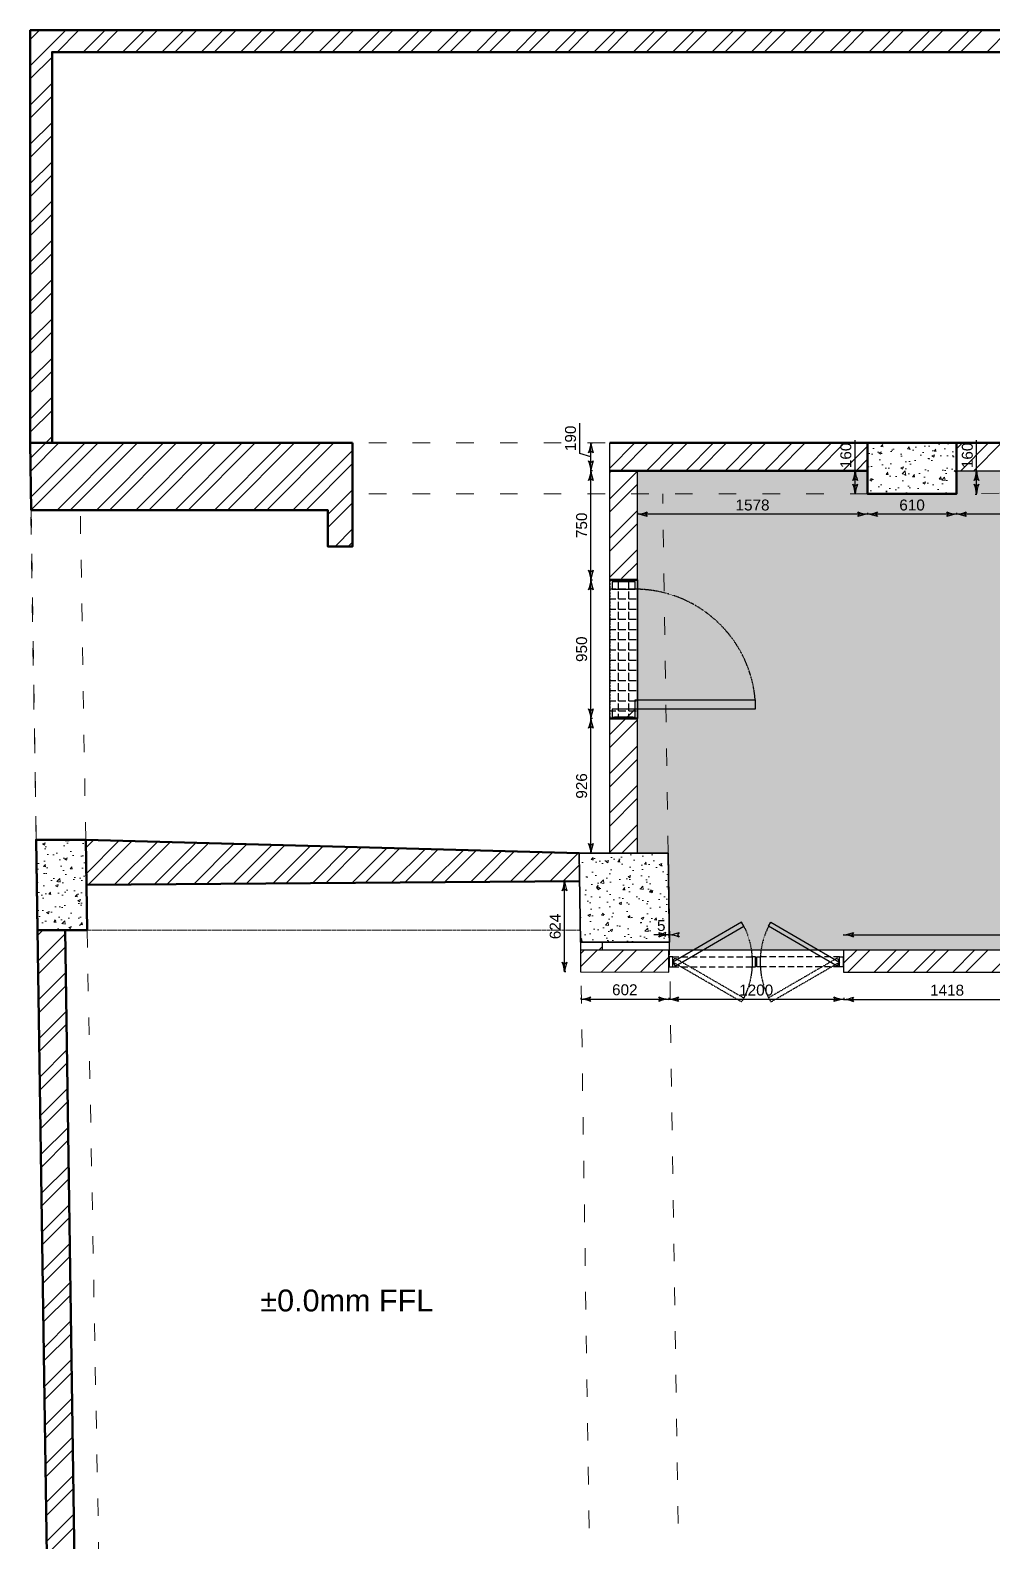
# Model space of a CAD drawing. Header units: millimetres. Extents: x 68727 to 319899, y -4876 to 265722.
# Drawn here: x 183094 to 189694, y 72182 to 82553 of the extents above; entities that cross this region are included whole.
import ezdxf

# ---------------------------------------------------------------- set-up
doc = ezdxf.new("R2010")
doc.units = ezdxf.units.MM
for name, pattern in [('ACAD_ISO02W100', [15, 12, -3]), ('ACAD_ISO03W100', [30, 12, -18]), ('HIDDEN', [9.525, 6.35, -3.175]), ('HIDDEN2', [0.1875, 0.125, -0.0625]), ('HIDDEN4', [0.09375, 0.0625, -0.03125]), ('JIS_02_1.2', [2.5, 1.25, -1.25]), ('WALL', [21, 12, -3, 0, -3, 0, -3])]:
    doc.linetypes.add(name, pattern=pattern)
for name, color, linetype in [('Dimensions', 172, 'Continuous'), ('Door', 23, 'Continuous'), ('POLY', 6, 'Continuous')]:
    doc.layers.add(name, color=color, linetype=linetype)
doc.layers.add('Furnitures', color=7, linetype='Continuous', lineweight=25, true_color=0x753b00)
for name, color, linetype, lineweight in [('HACH', 252, 'Continuous', 13), ('hidden line', 251, 'JIS_02_1.2', 20), ('LS_DR_Plan Beam', 9, 'HIDDEN', 0), ('LS_DR_Wall', 7, 'Continuous', 35), ('wall', 5, 'Continuous', 30), ('wall1', 2, 'WALL', 25)]:
    doc.layers.add(name, color=color, linetype=linetype, lineweight=lineweight)
doc.styles.get("Standard").update_dxf_attribs({"font": 'arial.ttf'})
doc.dimstyles.new('SC-25', dxfattribs={"dimtxt": 75, "dimasz": 0.4, "dimexe": 1, "dimexo": 100, "dimgap": 25, "dimtad": 1, "dimdec": 0, "dimzin": 0, "dimdsep": 46, "dimtxsty": 'Standard', "dimblk1": 'A1', "dimblk2": 'A1', "dimsah": 1, "dimcen": 0.09, "dimdle": 3, "dimclrd": 1, "dimclre": 1, "dimclrt": 1, "dimadec": 0, "dimazin": 0, "dimtfac": 1, "dimtdec": 0, "dimtofl": 0, "dimtmove": 0, "dimatfit": 2, "dimldrblk": 'A1', "dimfxl": 10, "dimfxlon": 1, "dimtolj": 1, "dimtzin": 0, "dimarcsym": 0})
pattern_1 = [(45, (-645654.49, -131860.55), (-134.70384, 134.70384), []), (45, (-645564.69, -131860.55), (-134.70384, 134.70384), [])]
pattern_2 = [(45, (-645864.49, -131860.55), (-134.70384, 134.70384), []), (45, (-645774.69, -131860.55), (-134.70384, 134.70384), [])]
pattern_3 = [(50, (-645864.49, -131860.55), (182.18467, -15.939086), [19.05, -209.55]), (355, (-645864.49, -131860.55), (-35.24342, 191.056845), [15.24, -167.640584]), (100.451445, (-645849.3, -131861.88), (146.941247, 175.117752), [16.19001, -178.090245]), (46.1842, (-645864.5, -131809.75), (271.07904, -42.04233), [28.575, -314.325]), (96.635558, (-645841.9, -131813.25), (237.40413, 247.426125), [24.28502, -267.13561]), (351.18415, (-645864.5, -131809.75), (237.40413, 247.426125), [22.85997, -251.45973]), (21, (-645839.09, -131822.45), (151.61439, -102.265198), [19.05, -209.55]), (326, (-645839.09, -131822.45), (61.80203, 184.187966), [15.24, -167.64]), (71.451445, (-645826.46, -131830.97), (213.41642, 81.92277), [16.19001, -178.089938]), (37.5, (-645864.49, -131860.55), (3.0886033, 84.555039), [0, -165.608, 0, -170.18, 0, -168.275]), (7.5, (-645864.49, -131860.55), (66.8196625, 100.180575), [0, -97.028, 0, -161.798, 0, -64.135]), (327.5, (-645921.13, -131860.55), (135.590595, -5.728744), [0, -63.5, 0, -198.12, 0, -262.89]), (317.5, (-645946.53, -131860.55), (148.129181, 25.426491), [0, -82.55, 0, -131.572, 0, -186.69])]

# ---------------------------------------------------------------- blocks, each defined once
blk = doc.blocks.new('A$C6CE142D2')
at = {"layer": 'Furnitures'}
for points in [[(593.9, 100), (520, 100), (520, 620), (560, 620), (560, 0), (593.9, 0)], [(6.1, 0), (40, 0), (40, 100), (6.1, 100)], [(6.1, 0), (6.1, 100)], [(593.9, 0), (593.9, 100)]]:
    blk.add_lwpolyline(points, dxfattribs=at)
for points in [[(0, 10), (6.1, 10), (6.1, 90), (0, 90)], [(593.9, 10), (600, 10), (600, 90), (593.9, 90)]]:
    blk.add_lwpolyline(points, close=True, dxfattribs=at)
at = {"layer": 'Furnitures', "linetype": 'HIDDEN4'}
blk.add_arc((563, 98.7), 523, 94.71841, 179.86281, dxfattribs=at)
blk = doc.blocks.new('A$C3B28073B')
at = {"layer": 'Furnitures', "linetype": 'HIDDEN2', "ltscale": 500}
for p, q in [((857, 461), (41, 461)), ((857, 361), (41, 361))]:
    blk.add_line(p, q, dxfattribs=at)
at = {"layer": 'Furnitures'}
for points in [[(151, 817), (857, 409), (833, 367), (127, 776)], [(0, 371), (6, 371), (6, 451), (0, 451)], [(41, 461), (41, 361), (6, 361), (6, 461)], [(892, 461), (892, 361), (857, 361), (857, 461)], [(892, 371), (898, 371), (898, 451), (892, 451)]]:
    blk.add_lwpolyline(points, close=True, dxfattribs=at)
at = {"layer": 'Furnitures', "linetype": 'HIDDEN4'}
blk.add_lwpolyline([(151, 0), (857, 409), (833, 450), (127, 41)], close=True, dxfattribs=at)
blk.add_arc((869, 409), 828, 153.6523, 206.3477, dxfattribs=at)
blk = doc.blocks.new('A1')
at = {"layer": 'wall', "color": 1}
for p, q in [((-138, 0), (-167, 40)), ((-167, -40), (-138, 0))]:
    blk.add_line(p, q, dxfattribs=at)
for centre, start, end in [((53, 586), 248, 264.8035), ((53, -586), 95.1965, 112)]:
    blk.add_arc(centre, 589, start, end, dxfattribs=at)
blk = doc.blocks.new('*D632')
at = {"layer": 'Defpoints', "color": 0, "transparency": 16777216}
for p in [(186939, 77831), (187258, 77831), (187258, 76906)]:
    blk.add_point(p, dxfattribs=at)
at = {"layer": 'Dimensions', "color": 1, "lineweight": -2, "transparency": 16777216}
for p, q in [((186949, 77831), (186938, 77831)), ((186939, 76906), (186939, 77831)), ((186949, 76906), (186938, 76906))]:
    blk.add_line(p, q, dxfattribs=at)
at = {"layer": 'Dimensions', "color": 1, "lineweight": -2, "transparency": 16777216, "xscale": 0.4, "yscale": 0.4, "zscale": 0.4}
for p, rotation in [((186939, 77831), 90), ((186939, 76906), 270)]:
    blk.add_blockref('A1', p, dxfattribs=dict(at, rotation=rotation))
at = {"layer": 'Dimensions', "color": 1, "transparency": 16777216, "insert": (186875, 77368), "char_height": 75, "attachment_point": 5, "rotation": 90}
blk.add_mtext('\\A1;926', dxfattribs=at)
blk = doc.blocks.new('*D633')
at = {"layer": 'Defpoints', "color": 0, "transparency": 16777216}
for p in [(186939, 78781), (187068, 78781), (187258, 77831)]:
    blk.add_point(p, dxfattribs=at)
at = {"layer": 'Dimensions', "color": 1, "lineweight": -2, "transparency": 16777216}
for p, q in [((186949, 78781), (186938, 78781)), ((186939, 77832), (186939, 78781)), ((186949, 77831), (186938, 77831))]:
    blk.add_line(p, q, dxfattribs=at)
at = {"layer": 'Dimensions', "color": 1, "lineweight": -2, "transparency": 16777216, "xscale": 0.4, "yscale": 0.4, "zscale": 0.4}
for p, rotation in [((186939, 78781), 90), ((186939, 77831), 270)]:
    blk.add_blockref('A1', p, dxfattribs=dict(at, rotation=rotation))
at = {"layer": 'Dimensions', "color": 1, "transparency": 16777216, "insert": (186875, 78306), "char_height": 75, "attachment_point": 5, "rotation": 90}
blk.add_mtext('\\A1;950', dxfattribs=at)
blk = doc.blocks.new('*D634')
at = {"layer": 'Defpoints', "color": 0, "transparency": 16777216}
for p in [(186939, 79531), (187068, 79531), (187068, 78781)]:
    blk.add_point(p, dxfattribs=at)
at = {"layer": 'Dimensions', "color": 1, "lineweight": -2, "transparency": 16777216}
for p, q in [((186949, 79531), (186938, 79531)), ((186939, 78782), (186939, 79531)), ((186949, 78781), (186938, 78781))]:
    blk.add_line(p, q, dxfattribs=at)
at = {"layer": 'Dimensions', "color": 1, "lineweight": -2, "transparency": 16777216, "xscale": 0.4, "yscale": 0.4, "zscale": 0.4}
for p, rotation in [((186939, 79531), 90), ((186939, 78781), 270)]:
    blk.add_blockref('A1', p, dxfattribs=dict(at, rotation=rotation))
at = {"layer": 'Dimensions', "color": 1, "transparency": 16777216, "insert": (186875, 79156), "char_height": 75, "attachment_point": 5, "rotation": 90}
blk.add_mtext('\\A1;750', dxfattribs=at)
blk = doc.blocks.new('*D635')
at = {"layer": 'Defpoints', "color": 0, "transparency": 16777216}
for p in [(186939, 79721), (187068, 79721), (187068, 79531)]:
    blk.add_point(p, dxfattribs=at)
at = {"layer": 'Dimensions', "color": 1, "lineweight": -2, "transparency": 16777216}
for p, q in [((186862, 79649), (186862, 79858)), ((186949, 79721), (186938, 79721)), ((186939, 79532), (186939, 79721)), ((186939, 79626), (186862, 79649)), ((186949, 79531), (186938, 79531))]:
    blk.add_line(p, q, dxfattribs=at)
at = {"layer": 'Dimensions', "color": 1, "lineweight": -2, "transparency": 16777216, "xscale": 0.4, "yscale": 0.4, "zscale": 0.4}
for p, rotation in [((186939, 79721), 90), ((186939, 79531), 270)]:
    blk.add_blockref('A1', p, dxfattribs=dict(at, rotation=rotation))
at = {"layer": 'Dimensions', "color": 1, "transparency": 16777216, "insert": (186799, 79753), "char_height": 75, "attachment_point": 5, "rotation": 90}
blk.add_mtext('\\A1;190', dxfattribs=at)
blk = doc.blocks.new('*D582')
at = {"layer": 'Defpoints', "color": 0, "transparency": 16777216}
for p in [(187472, 76347), (187472, 76242), (187477, 76296)]:
    blk.add_point(p, dxfattribs=at)
at = {"layer": 'Dimensions', "color": 1, "lineweight": -2, "transparency": 16777216}
for p, q in [((187472, 76347), (187371, 76347)), ((187472, 76342), (187472, 76348)), ((187477, 76347), (187477, 76348)), ((187477, 76347), (187478, 76347))]:
    blk.add_line(p, q, dxfattribs=at)
at = {"layer": 'Dimensions', "color": 1, "lineweight": -2, "transparency": 16777216, "xscale": 0.4, "yscale": 0.4, "zscale": 0.4}
blk.add_blockref('A1', (187472, 76347), dxfattribs=at)
at = {"layer": 'Dimensions', "color": 1, "lineweight": -2, "transparency": 16777216, "xscale": 0.4, "yscale": 0.4, "zscale": 0.4, "rotation": 180}
blk.add_blockref('A1', (187477, 76347), dxfattribs=at)
at = {"layer": 'Dimensions', "color": 1, "transparency": 16777216, "insert": (187421, 76410), "char_height": 75, "attachment_point": 5}
blk.add_mtext('\\A1;5', dxfattribs=at)
blk = doc.blocks.new('*D583')
at = {"layer": 'Defpoints', "color": 0, "transparency": 16777216}
for p in [(187472, 76242), (188672, 76241), (188672, 75904)]:
    blk.add_point(p, dxfattribs=at)
at = {"layer": 'Dimensions', "color": 1, "lineweight": -2, "transparency": 16777216}
for p, q in [((187472, 75914), (187472, 75903)), ((187472, 75904), (188671, 75904)), ((188672, 75914), (188672, 75903))]:
    blk.add_line(p, q, dxfattribs=at)
at = {"layer": 'Dimensions', "color": 1, "lineweight": -2, "transparency": 16777216, "xscale": 0.4, "yscale": 0.4, "zscale": 0.4, "rotation": 180}
blk.add_blockref('A1', (187472, 75904), dxfattribs=at)
at = {"layer": 'Dimensions', "color": 1, "lineweight": -2, "transparency": 16777216, "xscale": 0.4, "yscale": 0.4, "zscale": 0.4}
blk.add_blockref('A1', (188672, 75904), dxfattribs=at)
at = {"layer": 'Dimensions', "color": 1, "transparency": 16777216, "insert": (188072, 75967), "char_height": 75, "attachment_point": 5}
blk.add_mtext('\\A1;1200', dxfattribs=at)
blk = doc.blocks.new('*D584')
at = {"layer": 'Defpoints', "color": 0, "transparency": 16777216}
for p in [(197075, 76347), (188672, 76241), (197075, 76244)]:
    blk.add_point(p, dxfattribs=at)
at = {"layer": 'Dimensions', "color": 1, "lineweight": -2, "transparency": 16777216}
for p, q in [((188672, 76341), (188672, 76348)), ((188672, 76347), (197074, 76347)), ((197075, 76344), (197075, 76348))]:
    blk.add_line(p, q, dxfattribs=at)
at = {"layer": 'Dimensions', "color": 1, "lineweight": -2, "transparency": 16777216, "xscale": 0.4, "yscale": 0.4, "zscale": 0.4, "rotation": 180}
blk.add_blockref('A1', (188672, 76347), dxfattribs=at)
at = {"layer": 'Dimensions', "color": 1, "lineweight": -2, "transparency": 16777216, "xscale": 0.4, "yscale": 0.4, "zscale": 0.4}
blk.add_blockref('A1', (197075, 76347), dxfattribs=at)
at = {"layer": 'Dimensions', "color": 1, "transparency": 16777216, "insert": (192873, 76411), "char_height": 75, "attachment_point": 5}
blk.add_mtext('\\A1;8403', dxfattribs=at)
blk = doc.blocks.new('*D586')
at = {"layer": 'Defpoints', "color": 0, "transparency": 16777216}
for p in [(186870, 76092), (187472, 76091), (187472, 75905)]:
    blk.add_point(p, dxfattribs=at)
at = {"layer": 'Dimensions', "color": 1, "lineweight": -2, "transparency": 16777216}
for p, q in [((186870, 75915), (186870, 75904)), ((186870, 75905), (187472, 75905)), ((187472, 75915), (187472, 75904))]:
    blk.add_line(p, q, dxfattribs=at)
at = {"layer": 'Dimensions', "color": 1, "lineweight": -2, "transparency": 16777216, "xscale": 0.4, "yscale": 0.4, "zscale": 0.4, "rotation": 180}
blk.add_blockref('A1', (186870, 75905), dxfattribs=at)
at = {"layer": 'Dimensions', "color": 1, "lineweight": -2, "transparency": 16777216, "xscale": 0.4, "yscale": 0.4, "zscale": 0.4}
blk.add_blockref('A1', (187472, 75905), dxfattribs=at)
at = {"layer": 'Dimensions', "color": 1, "transparency": 16777216, "insert": (187171, 75969), "char_height": 75, "attachment_point": 5}
blk.add_mtext('\\A1;602', dxfattribs=at)
blk = doc.blocks.new('*D639')
at = {"layer": 'Defpoints', "color": 0, "transparency": 16777216}
for p in [(188672, 76091), (190090, 76091), (190090, 75903)]:
    blk.add_point(p, dxfattribs=at)
at = {"layer": 'Dimensions', "color": 1, "lineweight": -2, "transparency": 16777216}
for p, q in [((188672, 75913), (188672, 75902)), ((188672, 75903), (190089, 75903)), ((190090, 75913), (190090, 75902))]:
    blk.add_line(p, q, dxfattribs=at)
at = {"layer": 'Dimensions', "color": 1, "lineweight": -2, "transparency": 16777216, "xscale": 0.4, "yscale": 0.4, "zscale": 0.4, "rotation": 180}
blk.add_blockref('A1', (188672, 75903), dxfattribs=at)
at = {"layer": 'Dimensions', "color": 1, "lineweight": -2, "transparency": 16777216, "xscale": 0.4, "yscale": 0.4, "zscale": 0.4}
blk.add_blockref('A1', (190090, 75903), dxfattribs=at)
at = {"layer": 'Dimensions', "color": 1, "transparency": 16777216, "insert": (189381, 75966), "char_height": 75, "attachment_point": 5}
blk.add_mtext('\\A1;1418', dxfattribs=at)
blk = doc.blocks.new('*D647')
at = {"layer": 'Defpoints', "color": 0, "transparency": 16777216}
for p in [(189446, 79371), (193038, 79371), (189446, 79232)]:
    blk.add_point(p, dxfattribs=at)
at = {"layer": 'Dimensions', "color": 1, "lineweight": -2, "transparency": 16777216}
for p, q in [((189446, 79242), (189446, 79231)), ((193038, 79242), (193038, 79231)), ((193037, 79232), (189446, 79232))]:
    blk.add_line(p, q, dxfattribs=at)
at = {"layer": 'Dimensions', "color": 1, "lineweight": -2, "transparency": 16777216, "xscale": 0.4, "yscale": 0.4, "zscale": 0.4, "rotation": 180}
blk.add_blockref('A1', (189446, 79232), dxfattribs=at)
at = {"layer": 'Dimensions', "color": 1, "lineweight": -2, "transparency": 16777216, "xscale": 0.4, "yscale": 0.4, "zscale": 0.4}
blk.add_blockref('A1', (193038, 79232), dxfattribs=at)
at = {"layer": 'Dimensions', "color": 1, "transparency": 16777216, "insert": (191242, 79295), "char_height": 75, "attachment_point": 5}
blk.add_mtext('\\A1;3592', dxfattribs=at)
blk = doc.blocks.new('*D648')
at = {"layer": 'Defpoints', "color": 0, "transparency": 16777216}
for p in [(188836, 79371), (189446, 79371), (188836, 79232)]:
    blk.add_point(p, dxfattribs=at)
at = {"layer": 'Dimensions', "color": 1, "lineweight": -2, "transparency": 16777216}
for p, q in [((188836, 79242), (188836, 79231)), ((189446, 79242), (189446, 79231)), ((189445, 79232), (188836, 79232))]:
    blk.add_line(p, q, dxfattribs=at)
at = {"layer": 'Dimensions', "color": 1, "lineweight": -2, "transparency": 16777216, "xscale": 0.4, "yscale": 0.4, "zscale": 0.4, "rotation": 180}
blk.add_blockref('A1', (188836, 79232), dxfattribs=at)
at = {"layer": 'Dimensions', "color": 1, "lineweight": -2, "transparency": 16777216, "xscale": 0.4, "yscale": 0.4, "zscale": 0.4}
blk.add_blockref('A1', (189446, 79232), dxfattribs=at)
at = {"layer": 'Dimensions', "color": 1, "transparency": 16777216, "insert": (189141, 79295), "char_height": 75, "attachment_point": 5}
blk.add_mtext('\\A1;610', dxfattribs=at)
blk = doc.blocks.new('*D649')
at = {"layer": 'Defpoints', "color": 0, "transparency": 16777216}
for p in [(187258, 79531), (188836, 79371), (187258, 79232)]:
    blk.add_point(p, dxfattribs=at)
at = {"layer": 'Dimensions', "color": 1, "lineweight": -2, "transparency": 16777216}
for p, q in [((187258, 79242), (187258, 79231)), ((188836, 79242), (188836, 79231)), ((188835, 79232), (187258, 79232))]:
    blk.add_line(p, q, dxfattribs=at)
at = {"layer": 'Dimensions', "color": 1, "lineweight": -2, "transparency": 16777216, "xscale": 0.4, "yscale": 0.4, "zscale": 0.4, "rotation": 180}
blk.add_blockref('A1', (187258, 79232), dxfattribs=at)
at = {"layer": 'Dimensions', "color": 1, "lineweight": -2, "transparency": 16777216, "xscale": 0.4, "yscale": 0.4, "zscale": 0.4}
blk.add_blockref('A1', (188836, 79232), dxfattribs=at)
at = {"layer": 'Dimensions', "color": 1, "transparency": 16777216, "insert": (188047, 79295), "char_height": 75, "attachment_point": 5}
blk.add_mtext('\\A1;1578', dxfattribs=at)
blk = doc.blocks.new('*D650')
at = {"layer": 'Defpoints', "color": 0, "transparency": 16777216}
for p in [(188751, 79531), (188836, 79531), (188836, 79371)]:
    blk.add_point(p, dxfattribs=at)
at = {"layer": 'Dimensions', "color": 1, "lineweight": -2, "transparency": 16777216}
for p, q in [((188751, 79531), (188751, 79740)), ((188751, 79531), (188750, 79531)), ((188751, 79372), (188751, 79531)), ((188751, 79371), (188750, 79371))]:
    blk.add_line(p, q, dxfattribs=at)
at = {"layer": 'Dimensions', "color": 1, "lineweight": -2, "transparency": 16777216, "xscale": 0.4, "yscale": 0.4, "zscale": 0.4}
for p, rotation in [((188751, 79531), 90), ((188751, 79371), 270)]:
    blk.add_blockref('A1', p, dxfattribs=dict(at, rotation=rotation))
at = {"layer": 'Dimensions', "color": 1, "transparency": 16777216, "insert": (188687, 79636), "char_height": 75, "attachment_point": 5, "rotation": 90}
blk.add_mtext('\\A1;160', dxfattribs=at)
blk = doc.blocks.new('*D651')
at = {"layer": 'Defpoints', "color": 0, "transparency": 16777216}
for p in [(189446, 79531), (189583, 79531), (189446, 79371)]:
    blk.add_point(p, dxfattribs=at)
at = {"layer": 'Dimensions', "color": 1, "lineweight": -2, "transparency": 16777216}
for p, q in [((189583, 79531), (189583, 79740)), ((189573, 79531), (189584, 79531)), ((189583, 79372), (189583, 79531)), ((189573, 79371), (189584, 79371))]:
    blk.add_line(p, q, dxfattribs=at)
at = {"layer": 'Dimensions', "color": 1, "lineweight": -2, "transparency": 16777216, "xscale": 0.4, "yscale": 0.4, "zscale": 0.4}
for p, rotation in [((189583, 79531), 90), ((189583, 79371), 270)]:
    blk.add_blockref('A1', p, dxfattribs=dict(at, rotation=rotation))
at = {"layer": 'Dimensions', "color": 1, "transparency": 16777216, "insert": (189520, 79636), "char_height": 75, "attachment_point": 5, "rotation": 90}
blk.add_mtext('\\A1;160', dxfattribs=at)
blk = doc.blocks.new('*D653')
at = {"layer": 'Defpoints', "color": 0, "transparency": 16777216}
for p in [(186758, 76716), (186861, 76716), (186867, 76092)]:
    blk.add_point(p, dxfattribs=at)
at = {"layer": 'Dimensions', "color": 1, "lineweight": -2, "transparency": 16777216}
for p, q in [((186761, 76716), (186757, 76716)), ((186758, 76092), (186758, 76715)), ((186767, 76092), (186757, 76092))]:
    blk.add_line(p, q, dxfattribs=at)
at = {"layer": 'Dimensions', "color": 1, "lineweight": -2, "transparency": 16777216, "xscale": 0.4, "yscale": 0.4, "zscale": 0.4}
for p, rotation in [((186758, 76716), 90), ((186758, 76092), 270)]:
    blk.add_blockref('A1', p, dxfattribs=dict(at, rotation=rotation))
at = {"layer": 'Dimensions', "color": 1, "transparency": 16777216, "insert": (186694, 76404), "char_height": 75, "attachment_point": 5, "rotation": 90}
blk.add_mtext('\\A1;624', dxfattribs=at)

msp = doc.modelspace()

# ---------------------------------------------------------------- hatches: boundary and pattern name
at = {"layer": 'HACH'}
h = msp.add_hatch(dxfattribs=at)
h.set_pattern_fill('ANSI32', color=256, scale=20)
h.set_pattern_definition(pattern_2)
h.paths.add_polyline_path([(183093.6, 82553.2), (183093.6, 79721.2), (183243.6, 79721.2), (183243.6, 82403.2), (193479.6, 82403.2), (193479.6, 82553.2)])
h = msp.add_hatch(dxfattribs=at)
h.set_pattern_fill('ANSI32', color=256, scale=20)
h.set_pattern_definition(pattern_2)
h.paths.add_polyline_path([(185133.6, 79261.2), (185133.6, 79011.2), (185303.6, 79011.2), (185303.6, 79721.2), (183093.6, 79721.2), (183100.4, 79261.2)])
h = msp.add_hatch(dxfattribs=at)
h.set_pattern_fill('ANSI32', color=256, scale=20)
h.set_pattern_definition(pattern_2)
h.paths.add_polyline_path([(188835.6, 79721.2), (187067.8, 79721.2), (187067.8, 79531.2), (188835.6, 79531.2)])
h = msp.add_hatch(dxfattribs=at)
h.set_pattern_fill('AR-CONC', color=256)
h.set_pattern_definition(pattern_3)
h.paths.add_polyline_path([(189445.6, 79371.2), (189445.6, 79721.2), (188835.6, 79721.2), (188835.6, 79371.2)])
h = msp.add_hatch(dxfattribs=at)
h.set_pattern_fill('ANSI32', color=256, scale=20)
h.set_pattern_definition(pattern_2)
h.paths.add_polyline_path([(193037.6, 79721.2), (189445.6, 79721.2), (189445.6, 79531.2), (193037.6, 79531.2)])
h = msp.add_hatch(dxfattribs=at)
h.set_pattern_fill('ANSI32', color=256, scale=20)
h.set_pattern_definition(pattern_1)
h.paths.add_polyline_path([(187067.8, 78791.2), (187257.8, 78791.2), (187257.8, 79531.2), (187067.8, 79531.2)])
h = msp.add_hatch(dxfattribs=at)
h.set_pattern_fill('ANSI32', color=256, scale=20)
h.set_pattern_definition(pattern_1)
h.paths.add_polyline_path([(187257.8, 77891.2), (187067.8, 77891.2), (187067.8, 76905.7), (187257.8, 76905.7)])
h = msp.add_hatch(dxfattribs=at)
h.set_pattern_fill('AR-CONC', color=256)
h.set_pattern_definition(pattern_3)
h.paths.add_polyline_path([(183134.1, 76999.2), (183143.2, 76379.3), (183483.2, 76379.2), (183474, 76999.2)])
h = msp.add_hatch(dxfattribs=at)
h.set_pattern_fill('ANSI32', color=256, scale=20)
h.set_pattern_definition(pattern_2)
h.paths.add_polyline_path([(186860.6, 76715.5), (186857.8, 76905.7), (183474, 76999.2), (183478.6, 76689.2)])
h.paths.add_polyline_path([(187059.9, 63293.6), (187219.9, 63293.6), (187189.6, 65334.7), (187029.6, 65334.7)])
h.paths.add_polyline_path([(187069.1, 59648.7), (187229.1, 59648.7), (187229.1, 62673.7), (187069.1, 62673.7)])
h.paths.add_polyline_path([(197534.6, 59648.7), (197694.6, 59648.7), (197694.6, 62623.2), (197534.6, 62623.2)])
h.paths.add_polyline_path([(197494.6, 63233.2), (197694.6, 63233.2), (197694.6, 65335.2), (197494.6, 65335.2)])
h.paths.add_polyline_path([(197504.6, 65945.2), (197694.6, 65945.2), (197694.6, 70824.2), (197504.6, 70824.2)])
h = msp.add_hatch(dxfattribs=at)
h.set_pattern_fill('AR-CONC', color=256)
h.set_pattern_definition(pattern_3)
h.paths.add_polyline_path([(187476.9, 76295.7), (187467.8, 76905.7), (186857.8, 76905.7), (186866.8, 76295.7)])
h = msp.add_hatch(dxfattribs=at)
h.set_pattern_fill('ANSI32', color=256, scale=20)
h.set_pattern_definition(pattern_2)
h.paths.add_polyline_path([(183333.2, 76379.3), (183143.2, 76379.3), (183216.9, 71413.2), (183406.9, 71414.8)])
h = msp.add_hatch(dxfattribs=at)
h.set_pattern_fill('ANSI32', color=256, scale=20)
h.set_pattern_definition(pattern_2)
h.paths.add_polyline_path([(186866.8, 76295.7), (186867.6, 76242.5), (187016.8, 76242.5), (187016.8, 76295.7)])
h = msp.add_hatch(dxfattribs=at)
h.set_pattern_fill('ANSI32', color=5, scale=20)
h.set_pattern_definition([(45, (21476.79, 0), (-134.70384, 134.70384), []), (45, (21566.59, 0), (-134.70384, 134.70384), [])])
h.paths.add_polyline_path([(187472, 76241.6), (187477.7, 76241.5), (187479.9, 76091.5), (187472, 76091.4)])
h.paths.add_polyline_path([(187476.9, 76241.5), (186866.8, 76241.6), (186866.8, 76091.6), (187476.9, 76091.5)])
h = msp.add_hatch(dxfattribs=at)
h.set_pattern_fill('ANSI32', color=5, scale=20)
h.set_pattern_definition([(45, (50946.15, 77709.6), (-134.70384, 134.70384), []), (45, (51035.96, 77709.6), (-134.70384, 134.70384), [])])
h.paths.add_polyline_path([(188671.8, 76241.4), (188671.8, 76091.1), (197504.6, 76090), (197504.6, 76241.1)])
at = {"layer": 'POLY'}
h = msp.add_hatch(dxfattribs=at)
h.set_pattern_fill('ANGLE', color=252, scale=10)
h.set_pattern_definition([(0, (-825.615, 0), (0, 69.85), [50.8, -19.05]), (90, (-825.615, 0), (-69.85, 4e-15), [50.8, -19.05])])
h.paths.add_polyline_path([(193669.6, 82403.2), (197527.6, 82403.2), (197527.6, 81619.2), (197037.6, 81619.2), (197037.6, 80974.2), (197504.5, 80974.2), (197493.1, 76854.2), (197074.6, 76854.2), (197074.6, 76241.1), (187477.7, 76241.5), (187467.8, 76905.7), (187257.8, 76905.7), (187257.8, 79531.2), (188835.6, 79531.2), (188835.6, 79371.2), (189445.6, 79371.2), (189445.6, 79531.2), (193037.6, 79531.2), (193037.6, 79371.2), (193669.6, 79371.2)])
h = msp.add_hatch(dxfattribs=at)
h.set_pattern_fill('ANGLE', color=252, scale=10)
h.set_pattern_definition([(0, (0, 0), (0, 69.85), [50.8, -19.05]), (90, (0, 0), (-69.85, 4e-15), [50.8, -19.05])])
h.paths.add_polyline_path([(187067.8, 78781.2), (187257.8, 78781.2), (187257.8, 77831.2), (187067.8, 77831.2)])

# ---------------------------------------------------------------- linework, layer by layer
msp.add_line((187067.8, 79721.2), (188835.6, 79721.2))
at = {"color": 5}
for p, q in [((186866.8, 76295.7), (186866.8, 76091.6)), ((187016.8, 76295.7), (187016.8, 76242.5))]:
    msp.add_line(p, q, dxfattribs=at)
for points in [[(187472, 76091.4), (187472, 76241.6), (186866.8, 76241.6), (186866.8, 76091.6)], [(188671.8, 76091.1), (197504.6, 76090), (197504.6, 76241.1), (188671.8, 76241.4)]]:
    msp.add_lwpolyline(points, close=True, dxfattribs=at)
at = {"layer": 'hidden line', "linetype": 'ACAD_ISO02W100'}
msp.add_lwpolyline([(183483.2, 76379.2), (186865.6, 76379.2)], dxfattribs=at)
at = {"layer": 'LS_DR_Plan Beam', "linetype": 'ACAD_ISO03W100', "ltscale": 10, "transparency": 33554508}
for p, q in [((188835.6, 79721.2), (185303.6, 79721.2)), ((188835.6, 79371.2), (185303.6, 79371.2)), ((187467.8, 76905.7), (187431.2, 79371.2)), ((193037.6, 79431.2), (189445.6, 79371.2)), ((183134.1, 76993.5), (183096.5, 79255.5)), ((183474, 76999.2), (183436.4, 79261.2)), ((183483.2, 76379.2), (183576.9, 71416.2)), ((186866.8, 76295.7), (186939.4, 71406.7)), ((187549.5, 71406.7), (187476.9, 76295.7))]:
    msp.add_line(p, q, dxfattribs=at)
msp.add_lwpolyline([(183134.1, 76999.2), (183474, 76999.2), (183436.4, 79261.2), (183100.4, 79261.2)], close=True, dxfattribs=at)
at = {"layer": 'LS_DR_Wall', "lineweight": 30, "ltscale": 0.25}
for p, q in [((187067.8, 78781.2), (187067.8, 79721.2)), ((187257.8, 78781.2), (187257.8, 79531.2)), ((187067.8, 76905.7), (187067.8, 77831.2)), ((187257.8, 76905.7), (187257.8, 77831.2))]:
    msp.add_line(p, q, dxfattribs=at)
at = {"layer": 'LS_DR_Wall', "lineweight": 50, "ltscale": 0.25}
for p, q in [((187067.8, 79531.2), (188835.6, 79531.2)), ((187067.8, 78781.2), (187257.8, 78781.2)), ((187067.8, 77831.2), (187257.8, 77831.2)), ((183474, 76999.2), (186857.8, 76905.7)), ((186860.6, 76715.5), (183478.6, 76689.2))]:
    msp.add_line(p, q, dxfattribs=at)
for points in [[(187067.8, 79721.2), (193479.6, 79721.2), (193479.6, 82553.2), (183093.6, 82553.2), (183093.6, 79721.2), (185303.6, 79721.2)], [(193479.6, 79871.2), (193479.6, 82403.2), (183243.6, 82403.2), (183243.6, 79721.2)], [(187670, 63293.7), (187679.2, 62673.7), (187069.1, 62673.7), (187029.6, 65334.7), (183307.2, 65334.7), (183134, 76999.2), (183474, 76999.2), (183483.2, 76379.2), (183333.2, 76379.2), (183406.9, 71416.2), (183576.9, 71416.2), (183586, 70806.2), (183416, 70806.2), (183488.4, 65925.2), (183658.4, 65925.2), (183665.1, 65475.2), (187027.5, 65475.2), (187020.5, 65944.7), (187630.6, 65944.7), (187639.6, 65334.7), (187189.6, 65334.7), (187219.9, 63293.7), (187670, 63293.7)]]:
    msp.add_lwpolyline(points, dxfattribs=at)
for points in [[(185303.6, 79721.2), (183093.6, 79721.2), (183100.4, 79261.2), (185133.6, 79261.2), (185133.6, 79011.2), (185303.6, 79011.2)], [(188835.6, 79721.2), (189445.6, 79721.2), (189445.6, 79371.2), (188835.6, 79371.2)], [(183483.2, 76379.2), (183143.2, 76379.3), (183134.1, 76999.2), (183474, 76999.2)]]:
    msp.add_lwpolyline(points, close=True, dxfattribs=at)
at = {"layer": 'LS_DR_Wall', "ltscale": 0.25}
msp.add_lwpolyline([(186866.8, 76295.7), (187476.9, 76295.7), (187467.8, 76905.7), (186857.8, 76905.7)], close=True, dxfattribs=at)
at = {"layer": 'POLY'}
msp.add_lwpolyline([(193669.6, 82403.2), (197527.6, 82403.2), (197527.6, 81619.2), (197037.6, 81619.2), (197037.6, 80974.2), (197504.5, 80974.2), (197493.1, 76854.2), (197074.6, 76854.2), (197074.6, 76241.1), (187477.7, 76241.5), (187467.8, 76905.7), (187257.8, 76905.7), (187257.8, 79531.2), (188835.6, 79531.2), (188835.6, 79371.2), (189445.6, 79371.2), (189445.6, 79531.2), (193037.6, 79531.2), (193037.6, 79371.2), (193669.6, 79371.2), (193669.6, 82403.2)], dxfattribs=at)
msp.add_lwpolyline([(187067.8, 78781.2), (187257.8, 78781.2), (187257.8, 77831.2), (187067.8, 77831.2)], close=True, dxfattribs=at)
at = {"layer": 'wall1'}
msp.add_lwpolyline([(187067.8, 77831.2), (187257.8, 77831.2), (187257.8, 78781.2), (187067.8, 78781.2)], close=True, dxfattribs=at)

# ---------------------------------------------------------------- block references
at = {"layer": 'Door', "xscale": 1.583333333330875, "yscale": 1.583333333330875, "zscale": 1.583333333330875, "rotation": 270}
msp.add_blockref('A$C6CE142D2', (187083.6, 78781.2), dxfattribs=at)
at = {"layer": 'Door', "yscale": 0.6680701754379051, "zscale": 0.6680701754379051}
for xscale in [-0.6680701754379051, 0.6680701754379051]:
    msp.add_blockref('A$C3B28073B', (188071.9, 75886.4), dxfattribs=dict(at, xscale=xscale))

# ---------------------------------------------------------------- texts
at = {"color": 7, "insert": (184671.5, 73912.5), "char_height": 150, "attachment_point": 1}
msp.add_mtext_dynamic_manual_height_columns('\\pxt5;%%P0.0mm FFL', width=24159.375, gutter_width=47.5, heights=[47.9], dxfattribs=at)

# ---------------------------------------------------------------- dimensions: what is measured, and where the dimension line sits
at = {"layer": 'Dimensions'}
for base, p1, p2, picture, middle in [((186938.7, 79721.2), (187067.8, 79531.2), (187067.8, 79721.2), '*D635', (186798.6, 79674.2)), ((186938.7, 79531.2), (187067.8, 78781.2), (187067.8, 79531.2), '*D634', (186875.4, 79156.2)), ((186938.7, 78781.2), (187257.8, 77831.2), (187067.8, 78781.2), '*D633', (186875.4, 78306.2))]:
    dim = msp.add_linear_dim(base=base, p1=p1, p2=p2, angle=90, dimstyle='SC-25', override={"dimtmove": 1}, dxfattribs=at)
    dim.commit()
    dim.dimension.update_dxf_attribs({"geometry": picture, "text_midpoint": middle})
for base, p1, p2, picture, middle in [((188750.6, 79531.2), (188836, 79371.2), (188835.6, 79531.2), '*D650', (188687.3, 79635.8)), ((189582.9, 79531.2), (189445.6, 79371.2), (189445.6, 79531.2), '*D651', (189519.6, 79635.8)), ((186938.6802, 77831.2398), (187257.7825, 76905.6877), (187257.7825, 77831.2398), '*D632', (186875.3873, 77368.4637)), ((186757.6, 76715.5), (186866.8, 76091.6), (186860.6, 76715.5), '*D653', (186694.3, 76403.6))]:
    dim = msp.add_linear_dim(base=base, p1=p1, p2=p2, angle=90, dimstyle='SC-25', dxfattribs=at)
    dim.commit()
    dim.dimension.update_dxf_attribs({"geometry": picture, "text_midpoint": middle})
for base, p1, p2, picture, middle in [((187257.8, 79232), (188835.6, 79371.2), (187257.8, 79531.2), '*D649', (188046.7, 79295.3)), ((188835.6, 79232), (189445.6, 79371.2), (188835.6, 79371.2), '*D648', (189140.6, 79295.3)), ((189445.6, 79232), (193037.6, 79371.2), (189445.6, 79371.2), '*D647', (191241.6, 79295.3)), ((187472, 76347.3), (187476.9, 76295.7), (187472, 76241.6), '*D582', (187421.3, 76410.4)), ((187472, 75905.2), (186869.9, 76091.6), (187472, 76091.4), '*D586', (187170.9, 75968.5)), ((190089.8, 75903.1), (188671.8, 76091.1), (190089.8, 76091.1), '*D639', (189380.8, 75966.4))]:
    dim = msp.add_linear_dim(base=base, p1=p1, p2=p2, dimstyle='SC-25', dxfattribs=at)
    dim.commit()
    dim.dimension.update_dxf_attribs({"geometry": picture, "text_midpoint": middle})
for base, p1, p2, picture, middle in [((197074.6, 76347.3), (188671.8, 76241.4), (197074.6, 76244.2), '*D584', (192873.2, 76410.6)), ((188671.8, 75904.1), (187472, 76241.6), (188671.8, 76241.4), '*D583', (188071.9, 75967.4))]:
    dim = msp.add_linear_dim(base=base, p1=p1, p2=p2, dimstyle='SC-25', override={"dimtmove": 1}, dxfattribs=at)
    dim.commit()
    dim.dimension.update_dxf_attribs({"geometry": picture, "text_midpoint": middle})

doc.saveas('drawing.dxf')
